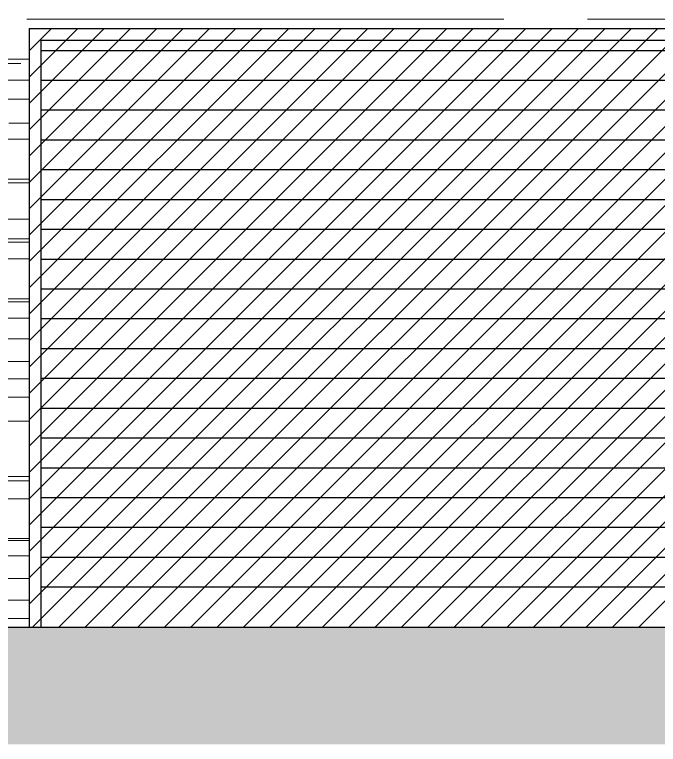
# Model space of a CAD drawing. Header units: metres. Extents: x -442 to 316, y -503 to 125.
# Drawn here: x 103.471 to 106.213, y -274.536 to -271.426 of the extents above; entities that cross this region are included whole.
import ezdxf

# ---------------------------------------------------------------- set-up
doc = ezdxf.new("R2010")
doc.units = ezdxf.units.M
for name, color, linetype in [('SRAFA', 251, 'Continuous'), ('SRAFY', 3, 'Continuous'), ('ZDIVO', 1, 'Continuous')]:
    doc.layers.add(name, color=color, linetype=linetype)

msp = doc.modelspace()

# ---------------------------------------------------------------- hatches: boundary and pattern name
at = {"layer": 'SRAFA', "linetype": 'Continuous'}
h = msp.add_hatch(dxfattribs=at)
h.set_pattern_fill('LINE,_O', color=256, scale=0.04)
h.set_pattern_definition([(0, (252.01669, -52.50389), (0, 0.127), [])])
h.paths.add_polyline_path([(103.583033, -271.535551), (103.583033, -273.930035), (109.183033, -273.930035), (109.183033, -271.535551)])
msp.add_hatch(color=256, dxfattribs=at).paths.add_polyline_path([(122.160874, -273.535551), (113.593033, -273.535551), (113.593033, -274.035551), (103.143033, -274.035551), (103.143033, -273.535551), (100.637587, -273.535551), (100.637587, -274.535606), (122.160874, -274.535606)])
at = {"layer": 'SRAFY', "linetype": 'Continuous', "lineweight": 0}
h = msp.add_hatch(dxfattribs=at)
h.set_pattern_fill('AR-RROOF', color=256, scale=0.01, style=0)
h.set_pattern_definition([(0, (116.50168, -317.10102), (0.5588, 0.254), [3.81, -0.508, 1.27, -0.254]), (0, (116.8395, -316.97402), (-0.254, 0.33782), [0.762, -0.08382, 1.524, -0.1905]), (0, (116.62868, -316.88512), (1.3208, 0.17018), [2.032, -0.3556, 1.016, -0.254])])
h.paths.add_polyline_path([(103.383033, -269.685551), (103.143033, -269.685551), (103.143033, -273.530035), (103.143033, -274.035551), (103.533033, -274.035551), (103.533033, -271.485551), (117.703033, -271.485551), (117.703033, -273.080591), (118.153033, -273.05328), (118.153033, -269.685551), (118.003033, -269.685551), (117.603033, -269.685551), (115.493033, -269.685551), (115.393033, -269.685551), (114.593033, -269.685551), (112.393033, -269.685551)])
h.paths.add_polyline_path([(110.700431, -270.501858), (111.280431, -270.501858), (111.280431, -270.755429), (110.700431, -270.755429)], flags=24)
at = {"layer": 'ZDIVO', "linetype": 'Continuous', "lineweight": 0}
h = msp.add_hatch(dxfattribs=at)
h.set_pattern_fill('ANSI31', color=256, scale=0.025, style=0)
h.set_pattern_definition([(45, (222.03104, -52.50389), (-0.0561266, 0.0561266), [])])
h.paths.add_polyline_path([(109.383033, -271.485551), (103.533033, -271.485551), (103.533033, -274.035551), (109.383033, -274.035551)])

# ---------------------------------------------------------------- linework, layer by layer
at = {"layer": 'SRAFY', "linetype": 'Continuous'}
for p, q in [((103.533033, -271.485551), (103.533033, -274.035551)), ((103.533033, -271.485551), (117.703033, -271.485551)), ((103.583033, -271.535551), (103.583033, -274.035551)), ((103.583033, -271.535551), (109.183033, -271.535551))]:
    msp.add_line(p, q, dxfattribs=at)
at = {"layer": 'ZDIVO', "linetype": 'Continuous'}
msp.add_line((103.143033, -274.035551), (113.593033, -274.035551), dxfattribs=at)

doc.saveas('drawing.dxf')
